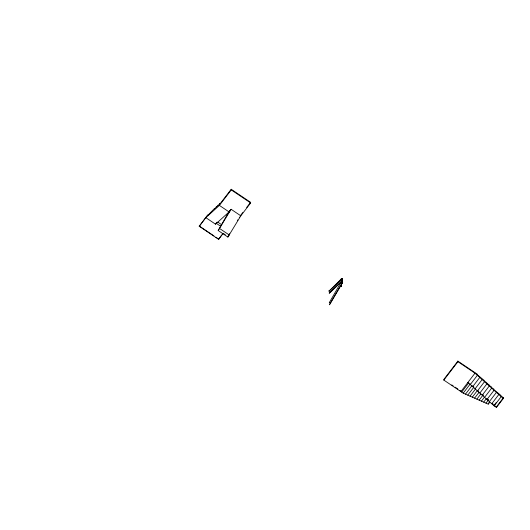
<?xml version="1.0" encoding="UTF-8"?>
<svg xmlns="http://www.w3.org/2000/svg" width="530" height="530" viewBox="0 0 530 530"><rect width="100%" height="100%" fill="white"/><g stroke="black" fill="none" stroke-linecap="round" stroke-linejoin="round"><path stroke-width="0.79" d="M342.446 282.483L342.559 282.152A1.252 1.007 -39.8 0 0 342.519 281.688L342.473 281.278A1.252 1.007 -39.8 0 1 342.526 281.715C340.77 280.761 342.917 281.191 342.433 281.397C342.811 282.318 342.334 281.708 342.532 281.827M341.711 280.834C341.863 281.125 342.44 281.284 341.777 280.708M342.393 279.012C341.585 280.059 342.758 278.084 342.128 279.515C342.744 279.019 341.565 279.005 342.307 279.469C342.188 278.687 342.281 279.595 341.148 279.091C342.459 278.76 342.347 279.853 342.142 278.866M329.501 304.472L342.069 283.033A3.551 2.869 -39.3 0 0 342.519 281.761L342.559 281.503M341.804 281.351L341.79 280.96L329.368 302.498M341.817 278.82C342.102 279.866 342.883 278.866 341.115 279.125L328.991 291.175L341.492 279.555C342.075 277.806 341.492 280.43 341.366 278.939M342.208 281.609L342.579 281.549M340.71 282.993L340.929 283.398L340.949 282.901M341.963 281.311L341.896 281.503A1.159 0.888 -71.1 0 1 342.353 281.51L341.936 281.602L341.883 281.066A3.551 2.869 -39.3 0 0 342.34 279.813L342.347 279.76A1.252 1.007 -39.8 0 0 342.3 279.35L342.135 279.171A1.159 0.888 -71.1 0 0 341.684 279.125L341.665 279.131A1.226 0.967 36.9 0 0 341.293 279.35C341.605 279.813 341.3 278.575 341.817 279.389M341.201 286.326L341.327 285.882M341.618 282.762L341.784 282.384L341.346 282.291M341.201 282.238L341.446 282.887L341.896 282.344M342.671 282.132L342.612 282.172A3.551 2.869 -39.3 0 1 342.108 283.418L329.541 304.796M342.194 281.211L342.473 281.072M342.4 279.091L342.049 279.456M341.194 279.449L341.479 279.555M341.91 281.602C341.764 281.357 341.307 280.993 342.035 281.543M341.843 281.351L341.346 281.622L341.857 281.609M341.638 281.43L341.413 281.225A1.431 0.947 41.7 0 1 341.85 281.079A1.159 0.888 -71.1 0 1 342.314 281.119L342.135 281.205M341.115 279.184C341.611 279.343 341.837 279.303 341.307 279.005M341.717 281.688L341.751 281.642M341.651 279.409L341.466 278.946M341.499 281.105L341.631 281.019M329.262 302.55L329.415 302.517M341.24 286.432L341.472 285.909L340.863 285.763M223.004 233.631L218.625 239.348L199.234 226.284L205.839 217.658L215.538 224.19L216.856 222.222M240.805 215.816L227.9 237.069L218.201 230.537L231.113 209.284L240.805 215.816L250.657 202.957L250.597 202.327L231.206 189.27L219.923 203.99L219.87 203.421L218.181 205.633L218.128 205.064L216.432 207.27L216.379 206.7L214.69 208.913L214.637 208.343L207.714 215.465L207.661 214.915L199.234 226.284M328.905 290.877L329.315 291.235M341.784 279.376L341.698 278.86M340.783 285.802L341.234 286.399M205.839 217.658L219.387 205.401L231.259 189.899L231.206 189.27M229.675 211.092L227.98 213.298L218.201 230.537M215.538 224.19L229.079 211.934L231.113 209.284M218.625 239.348L221.03 235.843M222.004 234.571L222.978 233.299M240.302 215.776L242.753 212.576M246.675 207.449L250.597 202.327M228.271 235.943L229.483 233.723M461.67 392.107L468.719 382.905L467.944 382.382L494.126 405.887L496.451 407.457L503.5 398.255L503.447 397.685L501.122 396.115L501.069 395.546L493.98 389.709L493.927 389.139L491.601 387.569L491.548 386.999L489.216 385.436L489.163 384.866L486.838 383.296L486.785 382.726L484.46 381.163L484.407 380.593L477.318 374.75L477.265 374.18L457.874 361.115L443.776 379.52L443.829 380.089L463.22 393.154L488.243 404.138L489.753 402.164M443.829 380.089L457.927 361.685L457.874 361.115M460.895 391.584L474.993 373.18L457.927 361.685M463.22 393.154L470.269 383.952M470.322 384.522L477.371 375.319M465.492 394.154L472.038 385.608M472.7 386.655L479.749 377.453M467.771 395.148L473.813 387.264M475.085 388.795L482.134 379.593M470.044 396.149L475.582 388.921M472.316 397.149L477.351 390.577M477.464 390.928L484.513 381.726M474.595 398.149L479.127 392.233M479.842 393.068L486.891 383.866M476.867 399.143L480.895 393.889M482.22 395.208L489.269 385.999M479.14 400.143L483.168 394.883M481.419 401.144L484.44 397.195M484.606 397.341L491.654 388.139M483.691 402.137L486.209 398.851M486.984 399.481L494.033 390.279M485.964 403.138L488.481 399.852M489.362 401.614L496.411 392.412M489.197 402.25L488.243 404.138M491.741 403.754L498.79 394.552M496.087 402.687L494.073 405.317L496.398 406.888L496.451 407.457M494.126 405.887L501.175 396.685L474.993 373.18M496.398 406.888L503.447 397.685M342.201 282.424L342.506 282.159M342.42 282.517L342.426 282.834M329.216 292.957L341.651 281.006M329.256 293.388L341.486 281.682A1.272 1 37.1 0 1 341.883 281.47L341.777 281.51M341.28 282.205L341.85 282.285M340.929 285.856L341.267 285.723M342.188 279.641C342.155 280.993 342.605 279.674 342.254 279.635M342.194 282.94L342.128 282.841M342.44 279.893L342.373 279.9M341.181 282.702L341.545 282.781M341.83 280.661L342.135 280.761M341.181 279.111L341.519 279.33M342.32 282.894L342.214 282.457M231.259 189.899L250.657 202.957M219.387 205.401L229.079 211.934M501.175 396.685L503.5 398.255M472.647 386.092L473.813 386.874M477.411 390.365L478.577 391.147M482.167 394.638L483.333 395.42M486.931 398.911L488.673 400.084M492.271 403.575L493.437 404.357M217.817 222.123L221.699 224.733M216.227 223.289L220.752 226.336M219.705 228.569L229.404 235.101M451.798 384.926L453.137 385.827M455.144 387.178L457.821 388.98M459.821 390.332L461.829 391.683M223.965 233.882L225.257 234.757M199.201 225.959L213.915 235.87M215.922 237.221L218.598 239.017M341.91 278.866C341.83 279.853 342.605 278.621 342.016 279.409M239.321 217.055L239.368 217.625M237.678 219.831L237.731 220.4M229.623 210.523L229.682 211.172M227.847 236.499L227.9 237.069M341.89 280.423L342.42 280.628L341.89 280.423M341.936 280.29L342.473 280.476L341.936 280.29"/></g></svg>
